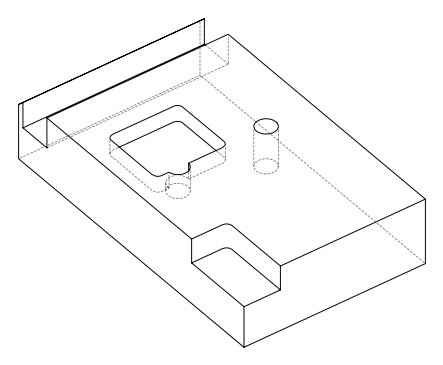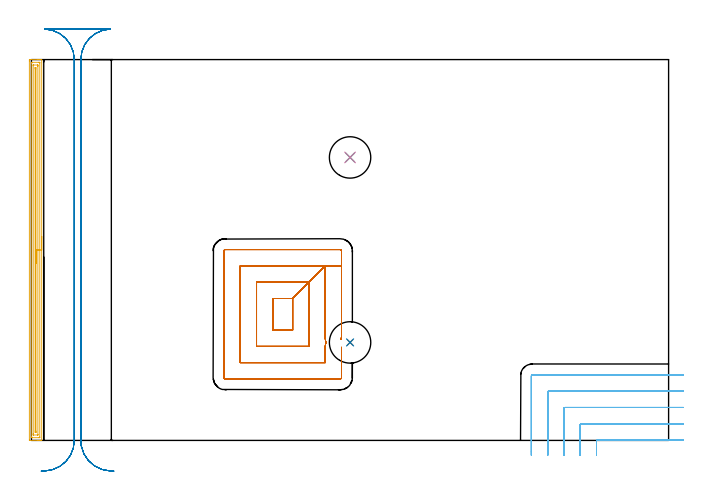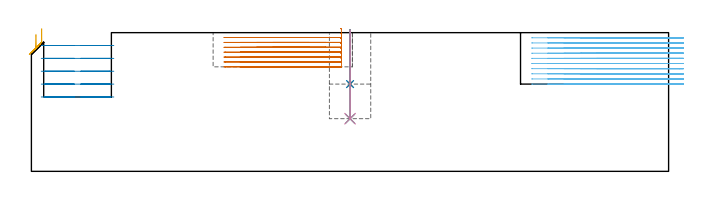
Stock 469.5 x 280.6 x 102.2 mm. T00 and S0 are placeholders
(PLAN: 8 operations, 6 tool changes, 46.2 min)
(1 INDEXABLE_INSERT_DRILL_BLIND_HOLE_FROM_SOLID | STEP1POCKET | NXT0302_010 | 0.16 min | 11231 mm3)
(2 DRILL_TO_ENLARGE_BLIND_HOLE | STEP1POCKET | UGT0301_381 | 0.16 min | 16431 mm3)
(3 INDEXABLE_INSERT_DRILL_BLIND_HOLE_FROM_SOLID_1 | STEP1POCKET_1 | NXT0302_010 | 0.26 min | 18833 mm3)
(4 DRILL_TO_ENLARGE_BLIND_HOLE_1 | STEP1POCKET_1 | UGT0301_381 | 0.26 min | 27443 mm3)
(5 AREA_MILL | FG_CHAMFER_SURFACE | UGT0205_001 | 9.16 min | 36365 mm3)
(6 MILL_CORNER_NOTCH_RECTANGULAR | CORNER_NOTCH_RECTANGULAR | NXT0201_012 | Follow Part, ap 4, ae 75% | 13.68 min | 232180 mm3)
(7 MILL_RECTANGULAR_POCKET | POCKET_RECTANGULAR_STRAIGHT | NXT0201_012 | Follow Part, ap 4, ae 75% | 14.2 min | 275574 mm3)
(8 MILL_RECTANGULAR_SLOT | SLOT_RECTANGULAR | UGT0201_009 | Follow Part, ap 11.25, ae 75% | 8.31 min | 655659 mm3)
(TOOL NXT0302_010 | Index. Insert Drill 19.5mm [880-D1950L25-05] | D19.5 PA176 FL98 Z2)
(TOOL UGT0301_381 | Twist Drill Flat Bottom 30.5 mm | D30.5 PA180 FL175 Z2)
(TOOL UGT0205_001 | Chamfer Mill 20 x 3 x 45 deg. | D20 FL50 Z2)
(TOOL NXT0201_012 | ENDMILL 16mm [2P460-1600-NA 1630] | D16 FL38 Z6)
(TOOL UGT0201_009 | End Mill 45 mm | D45 FL63 Z6)
(OP 1 INDEXABLE_INSERT_DRILL_BLIND_HOLE_FROM_SOLID)
G17 G21 G94 G90
T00 M6
G54
G17 G0 G90 X234.8 Y72.2 S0 M3
G43 Z112.2 H1
G94 G81 G98 Z64.3 F250. R104.2
G80
M5
M2
(OP 2 DRILL_TO_ENLARGE_BLIND_HOLE)
G17 G21 G94 G90
T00 M6
G54
G17 G0 G90 X234.8 Y72.2 S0 M3
G43 Z112.2 H0
G94 G81 G98 Z64.3 F250. R104.2
G80
M5
M2
(OP 3 INDEXABLE_INSERT_DRILL_BLIND_HOLE_FROM_SOLID_1)
G17 G21 G94 G90
T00 M6
G54
G17 G0 G90 X234.8 Y208.5 S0 M3
G43 Z112.2 H1
G94 G81 G98 Z38.8 F250. R104.2
G80
M5
M2
(OP 4 DRILL_TO_ENLARGE_BLIND_HOLE_1)
G17 G21 G94 G90
T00 M6
G54
G17 G0 G90 X234.8 Y208.5 S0 M3
G43 Z112.2 H0
G94 G81 G98 Z38.8 F250. R104.2
G80
M5
M2
(OP 5 AREA_MILL)
G17 G21 G94 G90
T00 M6
G54
G17 G0 G90 X7.6 Y150.3 S1061 M3
G43 Z112.2 H0
Z105.2
G94 G1 Y150.262 Z104.328 F250.
Y150.148 Z103.463
Y149.959 Z102.612
Y149.697 Z101.78
Y149.363 Z100.974
Y148.96 Z100.2
Y148.492 Z99.464
Y147.96 Z98.772
Y147.371 Z98.129
Y146.728 Z97.539
Y146.036 Z97.008
Y145.3 Z96.54
Y144.526 Z96.137
Y143.72 Z95.803
Y142.888 Z95.541
Y142.037 Z95.352
Y141.172 Z95.238
Y140.3 Z95.2
Y0.161
X7.597 Y0.01 Z95.188
X7.563 Y0.007 Z95.154
X7.202 Y0. Z94.801
X6.802 Z94.402
X6.16 Z93.755
X4.95 Z92.547
X4.383 Z91.977
X-1.233 Y0.001 Z86.364
X-1.492 Y0.01 Z86.106
X-1.499 Y0.268 Z86.099
Y0.291
X-1.5 Y279.654 Z86.1
X-1.499 Y279.992 Z86.101
X-1.494 Y280.54 Z86.104
X-1.491 Y280.592 Z86.106
X-0.949 Y280.596 Z86.649
X-0.344 Y280.6 Z87.253
X4.383 Z91.977
X4.95 Z92.547
X5.271 Z92.868
X5.839 Z93.435
X6.16 Z93.755
X6.802 Z94.402
X7.202 Z94.801
X7.563 Y280.593 Z95.154
X7.597 Y280.59 Z95.188
X7.6 Y280.439 Z95.2
Y140.3
X6.186 Z93.786
X6.185 Y2.393 Z93.785
Y2.368
X6.16 Y2.01 Z93.76
X5.661 Y2.001 Z93.261
X0.829 Y2. Z88.429
X0.33 Y2.001 Z87.93
X-0.06 Y2.01 Z87.54
X-0.084 Y2.393 Z87.516
X-0.085 Y2.418 Z87.515
Y278.207
Y278.232
X-0.06 Y278.59 Z87.54
X0.439 Y278.599 Z88.039
X5.271 Y278.6 Z92.871
X5.77 Y278.599 Z93.37
X6.16 Y278.59 Z93.76
X6.184 Y278.207 Z93.784
X6.185 Y278.182 Z93.785
X6.186 Y140.3 Z93.786
X4.772 Z92.372
X4.771 Y4.178 Z92.371
Y4.08
X4.768 Y4.033 Z92.368
X4.765 Y4.016 Z92.365
X4.736 Y4.01 Z92.336
X4.559 Y4.001 Z92.159
X1.54 Z89.14
X1.422 Y4.005 Z89.022
X1.335 Y4.01 Z88.935
X1.332 Y4.048 Z88.932
X1.33 Y4.178 Z88.93
X1.329 Y4.568 Z88.929
X1.328 Y5.071 Z88.928
X1.329 Y276.422 Z88.929
Y276.52
X1.332 Y276.567 Z88.932
X1.335 Y276.584 Z88.935
X1.364 Y276.59 Z88.964
X1.541 Y276.599 Z89.141
X4.56 Z92.16
X4.678 Y276.595 Z92.278
X4.765 Y276.59 Z92.365
X4.767 Y276.552 Z92.367
X4.77 Y276.422 Z92.37
X4.771 Y276.032 Z92.371
X4.772 Y275.529 Z92.372
Y140.3
X3.357 Z90.957
Y6.856
X3.355 Y6.238 Z90.955
X3.353 Y6.105 Z90.953
X3.349 Y6.01 Z90.949
X3.254 Y6.007 Z90.854
X3.05 Y6.005 Z90.65
X2.846 Y6.007 Z90.446
X2.751 Y6.01 Z90.351
X2.743 Y6.856 Z90.343
Y273.744
X2.745 Y274.362 Z90.345
X2.747 Y274.495 Z90.347
X2.751 Y274.59 Z90.351
X2.846 Y274.593 Z90.446
X3.05 Y274.595 Z90.65
X3.254 Y274.593 Z90.854
X3.349 Y274.59 Z90.949
X3.357 Y273.744 Z90.957
Y140.3
Y139.428 Z90.995
Y138.564 Z91.109
Y137.712 Z91.298
Y136.88 Z91.56
Y136.074 Z91.894
Y135.3 Z92.297
Y134.564 Z92.766
Y133.872 Z93.297
Y133.229 Z93.886
Y132.64 Z94.529
Y132.109 Z95.222
Y131.64 Z95.957
Y131.237 Z96.731
Y130.903 Z97.537
Y130.641 Z98.369
Y130.452 Z99.221
Y130.338 Z100.086
Y130.3 Z100.957
G0 Z112.2
M5
M2
(OP 6 MILL_CORNER_NOTCH_RECTANGULAR)
G17 G21 G94 G90
T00 M6
G54
G17 G0 G90 X480.5 Y0.3 S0 M3
G43 Z112.2 H1
Z98.41
G94 G1 X477.5 F250.
X417.195 F500.
G3 X416.4 Y-0.495 R0.8
G1 Y-8.
Y-11. F250.
G0 Z112.2
X480.5 Y12.3
Z98.41
G1 X477.5
X405.195 F500.
G3 X404.4 Y11.505 R0.8
G1 Y-8.
Y-11. F250.
G0 Z112.2
X480.5 Y24.3
Z98.41
G1 X477.5
X393.195 F500.
G3 X392.4 Y23.505 R0.8
G1 Y-8.
Y-11. F250.
G0 Z112.2
X480.5 Y36.3
Z98.41
G1 X477.5
X381.195 F500.
G3 X380.4 Y35.505 R0.8
G1 Y-8.
Y-11. F250.
G0 Z112.2
X480.5 Y48.3
Z98.41
G1 X477.5
X369.2 F500.
G3 X368.4 Y47.5 R0.8
G1 Y-8.
Y-11. F250.
G0 Z112.2
X480.5 Y0.3
Z94.62
G1 X477.5
X417.195 F500.
G3 X416.4 Y-0.495 R0.8
G1 Y-8.
Y-11. F250.
G0 Z112.2
X480.5 Y12.3
Z94.62
G1 X477.5
X405.195 F500.
G3 X404.4 Y11.505 R0.8
G1 Y-8.
Y-11. F250.
G0 Z112.2
X480.5 Y24.3
Z94.62
G1 X477.5
X393.195 F500.
G3 X392.4 Y23.505 R0.8
G1 Y-8.
Y-11. F250.
G0 Z112.2
X480.5 Y36.3
Z94.62
G1 X477.5
X381.195 F500.
G3 X380.4 Y35.505 R0.8
G1 Y-8.
Y-11. F250.
G0 Z112.2
X480.5 Y48.3
Z94.62
G1 X477.5
X369.2 F500.
G3 X368.4 Y47.5 R0.8
G1 Y-8.
Y-11. F250.
G0 Z112.2
X480.5 Y0.3
Z90.83
G1 X477.5
X417.195 F500.
G3 X416.4 Y-0.495 R0.8
G1 Y-8.
Y-11. F250.
G0 Z112.2
X480.5 Y12.3
Z90.83
G1 X477.5
X405.195 F500.
G3 X404.4 Y11.505 R0.8
G1 Y-8.
Y-11. F250.
G0 Z112.2
X480.5 Y24.3
Z90.83
G1 X477.5
X393.195 F500.
G3 X392.4 Y23.505 R0.8
G1 Y-8.
Y-11. F250.
G0 Z112.2
X480.5 Y36.3
Z90.83
G1 X477.5
X381.195 F500.
G3 X380.4 Y35.505 R0.8
G1 Y-8.
Y-11. F250.
G0 Z112.2
X480.5 Y48.3
Z90.83
G1 X477.5
X369.2 F500.
G3 X368.4 Y47.5 R0.8
G1 Y-8.
Y-11. F250.
G0 Z112.2
X480.5 Y0.3
Z87.04
G1 X477.5
X417.195 F500.
G3 X416.4 Y-0.495 R0.8
G1 Y-8.
Y-11. F250.
G0 Z112.2
X480.5 Y12.3
Z87.04
G1 X477.5
X405.195 F500.
G3 X404.4 Y11.505 R0.8
G1 Y-8.
Y-11. F250.
G0 Z112.2
X480.5 Y24.3
Z87.04
G1 X477.5
X393.195 F500.
G3 X392.4 Y23.505 R0.8
G1 Y-8.
Y-11. F250.
G0 Z112.2
X480.5 Y36.3
Z87.04
G1 X477.5
X381.195 F500.
G3 X380.4 Y35.505 R0.8
G1 Y-8.
Y-11. F250.
G0 Z112.2
X480.5 Y48.3
Z87.04
G1 X477.5
X369.2 F500.
G3 X368.4 Y47.5 R0.8
G1 Y-8.
Y-11. F250.
G0 Z112.2
X480.5 Y0.3
Z83.25
G1 X477.5
X417.195 F500.
G3 X416.4 Y-0.495 R0.8
G1 Y-8.
Y-11. F250.
G0 Z112.2
X480.5 Y12.3
Z83.25
G1 X477.5
X405.195 F500.
G3 X404.4 Y11.505 R0.8
G1 Y-8.
Y-11. F250.
G0 Z112.2
X480.5 Y24.3
Z83.25
G1 X477.5
X393.195 F500.
G3 X392.4 Y23.505 R0.8
G1 Y-8.
Y-11. F250.
G0 Z112.2
X480.5 Y36.3
Z83.25
G1 X477.5
X381.195 F500.
G3 X380.4 Y35.505 R0.8
G1 Y-8.
Y-11. F250.
G0 Z112.2
X480.5 Y48.3
Z83.25
G1 X477.5
X369.2 F500.
G3 X368.4 Y47.5 R0.8
G1 Y-8.
Y-11. F250.
G0 Z112.2
X480.5 Y0.3
Z79.46
G1 X477.5
X417.195 F500.
G3 X416.4 Y-0.495 R0.8
G1 Y-8.
Y-11. F250.
G0 Z112.2
X480.5 Y12.3
Z79.46
G1 X477.5
X405.195 F500.
G3 X404.4 Y11.505 R0.8
G1 Y-8.
Y-11. F250.
G0 Z112.2
X480.5 Y24.3
Z79.46
G1 X477.5
X393.195 F500.
G3 X392.4 Y23.505 R0.8
G1 Y-8.
Y-11. F250.
G0 Z112.2
X480.5 Y36.3
Z79.46
G1 X477.5
X381.195 F500.
G3 X380.4 Y35.505 R0.8
G1 Y-8.
Y-11. F250.
G0 Z112.2
X480.5 Y48.3
Z79.46
G1 X477.5
X369.2 F500.
G3 X368.4 Y47.5 R0.8
G1 Y-8.
Y-11. F250.
G0 Z112.2
X480.5 Y0.3
Z75.67
G1 X477.5
X417.195 F500.
G3 X416.4 Y-0.495 R0.8
G1 Y-8.
Y-11. F250.
G0 Z112.2
X480.5 Y12.3
Z75.67
G1 X477.5
X405.195 F500.
G3 X404.4 Y11.505 R0.8
G1 Y-8.
Y-11. F250.
G0 Z112.2
X480.5 Y24.3
Z75.67
G1 X477.5
X393.195 F500.
G3 X392.4 Y23.505 R0.8
G1 Y-8.
Y-11. F250.
G0 Z112.2
X480.5 Y36.3
Z75.67
G1 X477.5
X381.195 F500.
G3 X380.4 Y35.505 R0.8
G1 Y-8.
Y-11. F250.
G0 Z112.2
X480.5 Y48.3
Z75.67
G1 X477.5
X369.2 F500.
G3 X368.4 Y47.5 R0.8
G1 Y-8.
Y-11. F250.
G0 Z112.2
X480.5 Y0.3
Z71.88
G1 X477.5
X417.195 F500.
G3 X416.4 Y-0.495 R0.8
G1 Y-8.
Y-11. F250.
G0 Z112.2
X480.5 Y12.3
Z71.88
G1 X477.5
X405.195 F500.
G3 X404.4 Y11.505 R0.8
G1 Y-8.
Y-11. F250.
G0 Z112.2
X480.5 Y24.3
Z71.88
G1 X477.5
X393.195 F500.
G3 X392.4 Y23.505 R0.8
G1 Y-8.
Y-11. F250.
G0 Z112.2
X480.5 Y36.3
Z71.88
G1 X477.5
X381.195 F500.
G3 X380.4 Y35.505 R0.8
G1 Y-8.
Y-11. F250.
G0 Z112.2
X480.5 Y48.3
Z71.88
G1 X477.5
X369.2 F500.
G3 X368.4 Y47.5 R0.8
G1 Y-8.
Y-11. F250.
G0 Z112.2
X480.5 Y0.3
Z68.09
G1 X477.5
X417.195 F500.
G3 X416.4 Y-0.495 R0.8
G1 Y-8.
Y-11. F250.
G0 Z112.2
X480.5 Y12.3
Z68.09
G1 X477.5
X405.195 F500.
G3 X404.4 Y11.505 R0.8
G1 Y-8.
Y-11. F250.
G0 Z112.2
X480.5 Y24.3
Z68.09
G1 X477.5
X393.195 F500.
G3 X392.4 Y23.505 R0.8
G1 Y-8.
Y-11. F250.
G0 Z112.2
X480.5 Y36.3
Z68.09
G1 X477.5
X381.195 F500.
G3 X380.4 Y35.505 R0.8
G1 Y-8.
Y-11. F250.
G0 Z112.2
X480.5 Y48.3
Z68.09
G1 X477.5
X369.2 F500.
G3 X368.4 Y47.5 R0.8
G1 Y-8.
Y-11. F250.
G0 Z112.2
X480.5 Y0.3
Z64.3
G1 X477.5
X417.195 F500.
G3 X416.4 Y-0.495 R0.8
G1 Y-8.
Y-11. F250.
G0 Z112.2
X480.5 Y12.3
Z64.3
G1 X477.5
X405.195 F500.
G3 X404.4 Y11.505 R0.8
G1 Y-8.
Y-11. F250.
G0 Z112.2
X480.5 Y24.3
Z64.3
G1 X477.5
X393.195 F500.
G3 X392.4 Y23.505 R0.8
G1 Y-8.
Y-11. F250.
G0 Z112.2
X480.5 Y36.3
Z64.3
G1 X477.5
X381.195 F500.
G3 X380.4 Y35.505 R0.8
G1 Y-8.
Y-11. F250.
G0 Z112.2
X480.5 Y48.3
Z64.3
G1 X477.5
X369.2 F500.
G3 X368.4 Y47.5 R0.8
G1 Y-8.
Y-11. F250.
G0 Z112.2
M5
M2
(OP 7 MILL_RECTANGULAR_POCKET)
G17 G21 G94 G90
T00 M6
G54
G17 G0 G90 X227.901 Y74.417 S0 M3
G43 Z112.2 H1
Z105.2
G94 G1 X227.941 Y74.563 Z105.16 F250.
X228.312 Y75.449 Z104.902
X228.5 Y75.78 Z104.8
Y87.35 Z101.7
Y75.78 Z98.6
Y128.6 F500.
X216.5
X204.5 Y116.6
X192.5 Y104.6
X177.9
Y81.3
X192.5
Y104.6
X204.5 Y116.6
X165.9
Y69.3
X204.51
G2 X204.768 Y72.202 R24.
X204.5 Y75.78 R24.
G1 Y116.6
X216.5 Y128.6
X153.9
Y57.3
X216.5
Y68.624
G2 X217.046 Y72.202 R12.
X216.5 Y75.78 R12.
G1 Y128.6
X228.5
Y139.6
G3 X227.5 Y140.6 R1.
G1 X142.9
G3 X141.9 Y139.6 R1.
G1 Y46.3
G3 X142.9 Y45.3 R1.
G1 X227.5
G3 X228.5 Y46.3 R1.
G1 Y68.624
G0 X227.901 Y74.417 Z101.6
G1 X227.941 Y74.563 Z101.56 F250.
X228.312 Y75.449 Z101.302
X228.5 Y75.78 Z101.2
Y87.35 Z98.1
Y75.78 Z95.
Y128.6 F500.
X216.5
X192.5 Y104.6
X177.9
Y81.3
X192.5
Y104.6
X204.5 Y116.6
X165.9
Y69.3
X204.51
G2 X204.768 Y72.202 R24.
X204.5 Y75.78 R24.
G1 Y116.6
X216.5 Y128.6
X153.9
Y57.3
X216.5
Y68.624
G2 X217.046 Y72.202 R12.
X216.5 Y75.78 R12.
G1 Y128.6
X228.5
Y139.6
G3 X227.5 Y140.6 R1.
G1 X142.9
G3 X141.9 Y139.6 R1.
G1 Y46.3
G3 X142.9 Y45.3 R1.
G1 X227.5
G3 X228.5 Y46.3 R1.
G1 Y68.624
G0 X227.901 Y74.417 Z98.
G1 X227.941 Y74.563 Z97.96 F250.
X228.312 Y75.449 Z97.702
X228.5 Y75.78 Z97.6
Y87.35 Z94.5
Y75.78 Z91.4
Y128.6 F500.
X216.5
X192.5 Y104.6
X177.9
Y81.3
X192.5
Y104.6
X204.5 Y116.6
X165.9
Y69.3
X204.51
G2 X204.768 Y72.203 R24.
X204.5 Y75.78 R24.
G1 Y116.6
X216.5 Y128.6
X153.9
Y57.3
X216.5
Y68.625
G2 X217.046 Y72.203 R12.
X216.5 Y75.78 R12.
G1 Y128.6
X228.5
Y139.6
G3 X227.5 Y140.6 R1.
G1 X142.9
G3 X141.9 Y139.6 R1.
G1 Y46.3
G3 X142.9 Y45.3 R1.
G1 X227.5
G3 X228.5 Y46.3 R1.
G1 Y68.625
G0 X227.901 Y74.417 Z94.4
G1 X227.941 Y74.563 Z94.36 F250.
X228.312 Y75.449 Z94.102
X228.5 Y75.78 Z94.
Y87.35 Z90.9
Y75.78 Z87.8
Y128.6 F500.
X216.5
X204.5 Y116.6
X192.5 Y104.6
X177.9
Y81.3
X192.5
Y104.6
X204.5 Y116.6
X165.9
Y69.3
X204.509
G2 X204.768 Y72.203 R24.
X204.5 Y75.78 R24.
G1 Y116.6
X216.5 Y128.6
X153.9
Y57.3
X216.5
Y68.625
G2 X217.046 Y72.203 R12.
X216.5 Y75.78 R12.
G1 Y128.6
X228.5
Y139.6
G3 X227.5 Y140.6 R1.
G1 X142.9
G3 X141.9 Y139.6 R1.
G1 Y46.3
G3 X142.9 Y45.3 R1.
G1 X227.5
G3 X228.5 Y46.3 R1.
G1 Y68.625
G0 X227.901 Y74.417 Z90.8
G1 X227.941 Y74.563 Z90.76 F250.
X228.312 Y75.449 Z90.502
X228.5 Y75.78 Z90.4
Y87.35 Z87.3
Y75.78 Z84.2
Y128.6 F500.
X216.5
X192.5 Y104.6
X177.9
Y81.3
X192.5
Y104.6
X204.5 Y116.6
X165.9
Y69.3
X204.51
G2 X204.768 Y72.202 R24.
X204.5 Y75.78 R24.
G1 Y116.6
X216.5 Y128.6
X153.9
Y57.3
X216.5
Y68.624
G2 X217.046 Y72.202 R12.
X216.5 Y75.78 R12.
G1 Y128.6
X228.5
Y139.6
G3 X227.5 Y140.6 R1.
G1 X142.9
G3 X141.9 Y139.6 R1.
G1 Y46.3
G3 X142.9 Y45.3 R1.
G1 X227.5
G3 X228.5 Y46.3 R1.
G1 Y68.624
G0 X227.901 Y74.417 Z87.2
G1 X227.941 Y74.563 Z87.16 F250.
X228.312 Y75.449 Z86.902
X228.5 Y75.78 Z86.8
Y87.35 Z83.7
Y75.78 Z80.6
Y128.6 F500.
X216.5
X192.5 Y104.6
X177.9
Y81.3
X192.5
Y104.6
X204.5 Y116.6
X165.9
Y69.3
X204.51
G2 X204.768 Y72.202 R24.
X204.5 Y75.78 R24.
G1 Y116.6
X216.5 Y128.6
X153.9
Y57.3
X216.5
Y68.624
G2 X217.046 Y72.202 R12.
X216.5 Y75.78 R12.
G1 Y128.6
X228.5
Y139.6
G3 X227.5 Y140.6 R1.
G1 X142.9
G3 X141.9 Y139.6 R1.
G1 Y46.3
G3 X142.9 Y45.3 R1.
G1 X227.5
G3 X228.5 Y46.3 R1.
G1 Y68.624
G0 X227.901 Y74.417 Z83.6
G1 X227.941 Y74.563 Z83.56 F250.
X228.312 Y75.449 Z83.302
X228.5 Y75.78 Z83.2
Y87.35 Z80.1
Y75.78 Z77.
Y128.6 F500.
X216.5
X192.5 Y104.6
X177.9
Y81.3
X192.5
Y104.6
X204.5 Y116.6
X165.9
Y69.3
X204.509
G2 X204.768 Y72.203 R24.
X204.5 Y75.78 R24.
G1 Y116.6
X216.5 Y128.6
X153.9
Y57.3
X216.5
Y68.625
G2 X217.046 Y72.203 R12.
X216.5 Y75.78 R12.
G1 Y128.6
X228.5
Y139.6
G3 X227.5 Y140.6 R1.
G1 X142.9
G3 X141.9 Y139.6 R1.
G1 Y46.3
G3 X142.9 Y45.3 R1.
G1 X227.5
G3 X228.5 Y46.3 R1.
G1 Y68.625
G0 Z112.2
M5
M2
(OP 8 MILL_RECTANGULAR_SLOT)
G17 G21 G94 G90
T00 M6
G54
G17 G0 G90 X60.734 Y-22.625 S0 M3
G43 Z112.2 H0
Z92.72
G94 G1 X57.738 Y-22.47 F250.
G2 X36.787 Y-4.157 R22.5 F500.
X36.4 Y0. R22.5 F397.
G1 Y255.819
Y280.6 F500.
G2 X58.229 Y303.09 R22.5
G1 X9.771
G2 X31.6 Y280.6 R22.5
G1 Y0.
G2 X10.262 Y-22.47 R22.5
G1 X7.266 Y-22.625 F250.
G0 X60.734 Z83.24
G1 X57.738 Y-22.47
G2 X36.787 Y-4.157 R22.5 F500.
X36.4 Y0. R22.5 F395.
G1 Y255.819
Y280.6 F500.
G2 X58.229 Y303.09 R22.5
G1 X9.771
G2 X31.6 Y280.6 R22.5
G1 Y0.
G2 X10.262 Y-22.47 R22.5
G1 X7.266 Y-22.625 F250.
G0 X60.734 Z73.76
G1 X57.738 Y-22.47
G2 X36.787 Y-4.157 R22.5 F500.
X36.4 Y0. R22.5 F395.
G1 Y255.819
Y280.6 F500.
G2 X58.229 Y303.09 R22.5
G1 X9.771
G2 X31.6 Y280.6 R22.5
G1 Y0.
G2 X10.262 Y-22.47 R22.5
G1 X7.266 Y-22.625 F250.
G0 X60.735 Z64.28
G1 X57.739 Y-22.47
G2 X36.787 Y-4.157 R22.5 F500.
X36.4 Y0. R22.5 F395.
G1 Y255.819
Y280.6 F500.
G2 X58.229 Y303.09 R22.5
G1 X9.771
G2 X31.6 Y280.6 R22.5
G1 Y0.
G2 X10.261 Y-22.47 R22.5
G1 X7.265 Y-22.625 F250.
G0 X60.735 Z54.8
G1 X57.739 Y-22.47
G2 X36.787 Y-4.157 R22.5 F500.
X36.4 Y0. R22.5 F395.
G1 Y255.819
Y280.6 F500.
G2 X58.229 Y303.09 R22.5
G1 X9.771
G2 X31.6 Y280.6 R22.5
G1 Y0.
G2 X10.261 Y-22.47 R22.5
G1 X7.265 Y-22.625 F250.
G0 Z112.2
M5
M2
